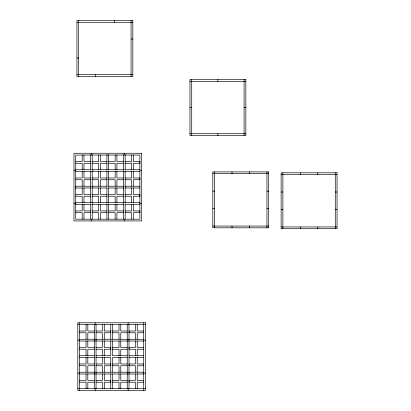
<?xml version="1.0" encoding="UTF-8"?>
<svg xmlns="http://www.w3.org/2000/svg" width="411" height="411" viewBox="0 0 411 411"><rect width="100%" height="100%" fill="white"/><g stroke="black" fill="none" stroke-linecap="round" stroke-linejoin="round"><path stroke-width="0.62" d="M76.929 22.307L132.83 22.307M131.068 39.024L132.83 39.024M76.929 57.972L78.686 57.972M76.929 74.689L132.83 74.689M189.954 81.347L245.85 81.347M189.954 107.533L191.711 107.533M244.093 107.533L245.85 107.533M189.954 133.724L245.85 133.724M90.697 155.024L75.722 155.024L75.722 170M124.903 155.024L139.879 155.024L139.879 170M75.732 161.502L82.21 161.502L82.21 155.024M90.451 161.502L83.967 161.502L83.967 155.024M92.208 161.502L98.686 161.502L98.686 155.024M106.927 161.502L100.448 161.502L100.448 155.024M108.689 161.502L115.167 161.502L115.167 155.024M123.408 161.502L116.924 161.502L116.924 155.024M125.165 161.502L131.643 161.502L131.643 155.024M75.732 163.265L82.21 163.265L82.21 169.743M90.451 163.265L83.967 163.265L83.967 169.743M92.208 163.265L98.686 163.265L98.686 169.743M106.927 163.265L100.448 163.265L100.448 169.743M108.689 163.265L115.167 163.265L115.167 169.743M123.408 163.265L116.924 163.265L116.924 169.743M125.165 163.265L131.643 163.265L131.643 169.743M75.244 169.743L90.564 169.743M91.843 169.743L123.762 169.743M125.042 169.743L139.879 169.743M73.965 170.622L75.722 170.622L75.722 219.176L90.697 219.176M141.641 170.622L139.879 170.622L139.879 219.176L124.903 219.176M75.244 171.5L139.879 171.5M212.811 173.668L268.707 173.668M281.134 174.557L337.035 174.557M75.732 177.984L82.21 177.984L82.21 171.5M90.451 177.984L83.967 177.984L83.967 171.5M92.208 177.984L98.686 177.984L98.686 171.5M106.927 177.984L100.448 177.984L100.448 171.5M108.689 177.984L115.167 177.984L115.167 171.5M123.408 177.984L116.924 177.984L116.924 171.5M125.165 177.984L131.643 177.984L131.643 171.5M75.732 179.741L82.21 179.741L82.21 186.219M90.451 179.741L83.967 179.741L83.967 186.219M92.208 179.741L98.686 179.741L98.686 186.219M106.927 179.741L100.448 179.741L100.448 186.219M108.689 179.741L115.167 179.741L115.167 186.219M123.408 179.741L116.924 179.741L116.924 186.219M125.165 179.741L131.643 179.741L131.643 186.219M75.244 186.219L90.564 186.219M91.843 186.219L107.163 186.219M108.442 186.219L123.762 186.219M125.042 186.219L139.879 186.219M75.244 187.981L90.564 187.981M91.843 187.981L107.163 187.981M108.442 187.981L123.762 187.981M125.042 187.981L139.879 187.981M212.811 191.13L214.568 191.13M266.95 191.13L268.707 191.13M281.134 192.019L282.896 192.019M335.278 192.019L337.035 192.019M75.732 194.46L82.21 194.46L82.21 187.981M90.451 194.46L83.967 194.46L83.967 187.981M92.208 194.46L98.686 194.46L98.686 187.981M106.927 194.46L100.448 194.46L100.448 187.981M108.689 194.46L115.167 194.46L115.167 187.981M123.408 194.46L116.924 194.46L116.924 187.981M125.165 194.46L131.643 194.46L131.643 187.981M75.732 196.222L82.21 196.222L82.21 202.7M90.451 196.222L83.967 196.222L83.967 202.7M92.208 196.222L98.686 196.222L98.686 202.7M106.927 196.222L100.448 196.222L100.448 202.7M108.689 196.222L115.167 196.222L115.167 202.7M123.408 196.222L116.924 196.222L116.924 202.7M125.165 196.222L131.643 196.222L131.643 202.7M75.244 202.7L139.879 202.7M73.965 203.579L75.722 203.579M139.879 203.579L141.641 203.579M75.244 204.457L90.564 204.457M91.843 204.457L123.762 204.457M125.042 204.457L139.879 204.457M212.811 208.588L214.568 208.588M266.95 208.588L268.707 208.588M281.134 209.482L282.896 209.482M335.278 209.482L337.035 209.482M75.732 210.941L82.21 210.941L82.21 204.457M90.451 210.941L83.967 210.941L83.967 204.457M92.208 210.941L98.686 210.941L98.686 204.457M106.927 210.941L100.448 210.941L100.448 204.457M108.689 210.941L115.167 210.941L115.167 204.457M123.408 210.941L116.924 210.941L116.924 204.457M125.165 210.941L131.643 210.941L131.643 204.457M75.732 212.698L82.21 212.698L82.21 219.176M90.451 212.698L83.967 212.698L83.967 219.176M92.208 212.698L98.686 212.698L98.686 219.176M106.927 212.698L100.448 212.698L100.448 219.176M108.689 212.698L115.167 212.698L115.167 219.176M123.408 212.698L116.924 212.698L116.924 219.176M125.165 212.698L131.643 212.698L131.643 219.176M212.811 226.05L268.707 226.05M281.134 226.939L337.035 226.939M77.807 324.536L145.484 324.536M79.575 331.014L86.053 331.014L86.053 324.536M94.294 331.014L87.815 331.014L87.815 324.536M96.051 331.014L102.534 331.014L102.534 324.536M112.532 331.014L119.01 331.014L119.01 324.536M127.251 331.014L120.772 331.014L120.772 324.536M143.727 331.014L137.248 331.014L137.248 324.536M79.575 332.776L86.053 332.776L86.053 339.255M94.294 332.776L87.815 332.776L87.815 339.255M96.051 332.776L102.534 332.776L102.534 339.255M112.532 332.776L119.01 332.776L119.01 339.255M127.251 332.776L120.772 332.776L120.772 339.255M143.727 332.776L137.248 332.776L137.248 339.255M79.57 339.255L143.722 339.255M77.807 340.133L79.57 340.133M143.722 340.133L145.484 340.133M79.57 341.012L143.722 341.012M79.575 347.495L86.053 347.495L86.053 341.012M94.294 347.495L87.815 347.495L87.815 341.012M96.051 347.495L102.534 347.495L102.534 341.012M112.532 347.495L119.01 347.495L119.01 341.012M127.251 347.495L120.772 347.495L120.772 341.012M143.727 347.495L137.248 347.495L137.248 341.012M79.575 349.252L86.053 349.252L86.053 355.731M94.294 349.252L87.815 349.252L87.815 355.731M96.051 349.252L102.534 349.252L102.534 355.731M112.532 349.252L119.01 349.252L119.01 355.731M127.251 349.252L120.772 349.252L120.772 355.731M143.727 349.252L137.248 349.252L137.248 355.731M79.57 355.731L94.289 355.731M96.046 355.731L110.765 355.731L110.765 341.012M127.246 355.731L112.527 355.731L112.527 341.012M129.003 355.731L143.722 355.731M79.57 357.493L94.289 357.493M96.046 357.493L110.765 357.493L110.765 372.212M127.246 357.493L112.527 357.493L112.527 372.212M129.003 357.493L143.722 357.493M79.575 363.971L86.053 363.971L86.053 357.493M94.294 363.971L87.815 363.971L87.815 357.493M96.051 363.971L102.534 363.971L102.534 357.493M112.532 363.971L119.01 363.971L119.01 357.493M127.251 363.971L120.772 363.971L120.772 357.493M143.727 363.971L137.248 363.971L137.248 357.493M79.575 365.733L86.053 365.733L86.053 372.212M94.294 365.733L87.815 365.733L87.815 372.212M96.051 365.733L102.534 365.733L102.534 372.212M112.532 365.733L119.01 365.733L119.01 372.212M127.251 365.733L120.772 365.733L120.772 372.212M143.727 365.733L137.248 365.733L137.248 372.212M79.57 372.212L143.722 372.212M77.807 373.09L79.57 373.09M143.722 373.09L145.484 373.09M79.57 373.969L143.722 373.969M79.575 380.452L86.053 380.452L86.053 373.969M94.294 380.452L87.815 380.452L87.815 373.969M96.051 380.452L102.534 380.452L102.534 373.969M112.532 380.452L119.01 380.452L119.01 373.969M127.251 380.452L120.772 380.452L120.772 373.969M143.727 380.452L137.248 380.452L137.248 373.969M79.575 382.209L86.053 382.209L86.053 388.693M94.294 382.209L87.815 382.209L87.815 388.693M96.051 382.209L102.534 382.209L102.534 388.693M112.532 382.209L119.01 382.209L119.01 388.693M127.251 382.209L120.772 382.209L120.772 388.693M143.727 382.209L137.248 382.209L137.248 388.693M77.807 388.693L145.484 388.693M335.278 172.8L335.278 228.701M317.816 172.8L317.816 174.557M317.816 226.939L317.816 228.701M300.354 172.8L300.354 174.557M300.354 226.939L300.354 228.701M282.896 172.8L282.896 228.701M266.95 171.911L266.95 227.807M249.487 171.911L249.487 173.668M249.487 226.05L249.487 227.807M244.093 79.585L244.093 135.486M232.03 171.911L232.03 173.668M232.03 226.05L232.03 227.807M217.902 79.585L217.902 81.347M217.902 133.724L217.902 135.486M214.568 171.911L214.568 227.807M191.711 79.585L191.711 135.486M143.722 322.774L143.722 390.45M135.491 324.536L135.491 331.014L129.008 331.014L129.008 332.776L135.491 332.776L135.491 339.255M135.491 341.012L135.491 347.495L129.008 347.495L129.008 349.252L135.491 349.252L135.491 355.731M135.491 357.493L135.491 363.971L129.008 363.971L129.008 365.733L135.491 365.733L135.491 372.212M135.491 373.969L135.491 380.452L129.008 380.452L129.008 382.209L135.491 382.209L135.491 388.693M133.405 155.024L133.405 161.502L139.884 161.502L139.884 163.265L133.405 163.265L133.405 169.743M133.405 171.5L133.405 177.984L139.884 177.984L139.884 179.741L133.405 179.741L133.405 186.219M133.405 187.981L133.405 194.46L139.884 194.46L139.884 196.222L133.405 196.222L133.405 202.7M133.405 204.457L133.405 210.941L139.884 210.941L139.884 212.698L133.405 212.698L133.405 219.176M131.068 20.55L131.068 76.451M129.003 324.536L129.003 388.693M128.124 322.774L128.124 324.536M128.124 388.693L128.124 390.45M127.246 324.536L127.246 388.693M125.16 154.541L125.16 169.861M125.16 171.14L125.16 203.06M125.16 204.339L125.16 219.176M124.281 153.262L124.281 155.024L91.324 155.024L91.324 153.262M124.281 220.938L124.281 219.176L91.324 219.176L91.324 220.938M123.403 154.541L123.403 219.176M114.35 20.55L114.35 22.307M112.527 324.536L112.527 339.255M112.527 373.969L112.527 388.693M110.765 324.536L110.765 339.255M110.765 373.969L110.765 388.693M108.684 154.541L108.684 169.861M108.684 171.14L108.684 186.46M108.684 187.74L108.684 203.06M108.684 204.339L108.684 219.176M106.922 154.541L106.922 169.861M106.922 171.14L106.922 186.46M106.922 187.74L106.922 203.06M106.922 204.339L106.922 219.176M104.291 324.536L104.291 331.014L110.77 331.014L110.77 332.776L104.291 332.776L104.291 339.255M104.291 341.012L104.291 347.495L110.77 347.495L110.77 349.252L104.291 349.252L104.291 355.731M104.291 357.493L104.291 363.971L110.77 363.971L110.77 365.733L104.291 365.733L104.291 372.212M104.291 373.969L104.291 380.452L110.77 380.452L110.77 382.209L104.291 382.209L104.291 388.693M96.046 324.536L96.046 388.693M95.403 74.689L95.403 76.451M95.167 322.774L95.167 324.536M95.167 388.693L95.167 390.45M94.289 324.536L94.289 388.693M92.203 154.541L92.203 219.176M90.441 154.541L90.441 169.861M90.441 171.14L90.441 203.06M90.441 204.339L90.441 219.176M79.57 322.774L79.57 390.45M78.686 20.55L78.686 76.451M132.83 20.55L76.929 20.55L76.929 76.451L132.83 76.451L132.83 20.55M245.85 79.585L189.954 79.585L189.954 135.486L245.85 135.486L245.85 79.585M141.641 153.262L73.965 153.262L73.965 220.938L141.641 220.938L141.641 153.262M268.707 171.911L212.811 171.911L212.811 227.807L268.707 227.807L268.707 171.911M337.035 172.8L281.134 172.8L281.134 228.701L337.035 228.701L337.035 172.8M145.484 322.774L77.807 322.774L77.807 390.45L145.484 390.45L145.484 322.774"/></g></svg>
